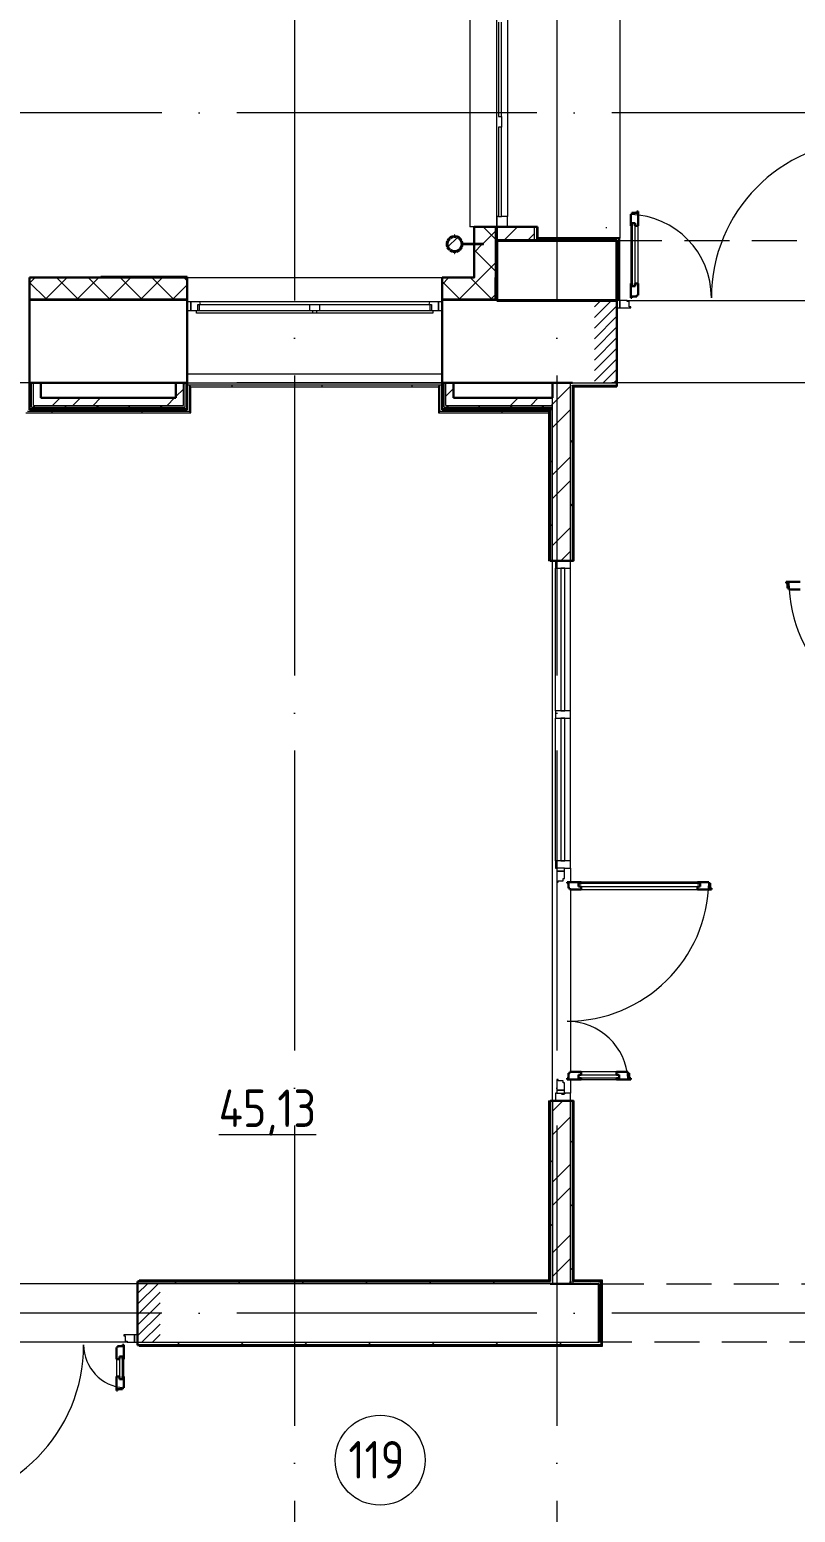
# Model space of a CAD drawing. Header units: millimetres. Extents: x -21010 to 105841, y -18351 to 135084.
# Drawn here: x 16247 to 21352, y 3746 to 13630 of the extents above; entities that cross this region are included whole.
import ezdxf

# ---------------------------------------------------------------- set-up
doc = ezdxf.new("R2010")
doc.units = ezdxf.units.MM
for name, pattern in [('ADSK_Линия сетки', [2500, 2000, -250, 0, -250]), ('ADSK_Невидимые', [5, 3, -2]), ('ADSK_Сверху', [450, 300, -150]), ('ADSK_Штриховая_ш2 п1_5', [4.5, 3, -1.5])]:
    doc.linetypes.add(name, pattern=pattern)
for name, color, linetype, lineweight in [('_ Окна', 7, 'Continuous', 9), ('Витраж', 7, 'Continuous', 9), ('Двери', 7, 'Continuous', 9), ('Линии', 7, 'Continuous', 9), ('Марки помещений', 7, 'Continuous', 9), ('Несущие колонны', 7, 'Continuous', 9), ('Обобщенные модели', 7, 'Continuous', 9), ('Ограждение', 7, 'Continuous', 9), ('Окна', 7, 'Continuous', 9), ('Оси', 7, 'Continuous', 9), ('Панели витража', 7, 'Continuous', 9), ('Перекрытие', 7, 'Continuous', 18), ('Стены внутренние', 7, 'Continuous', 18), ('Стены наружные', 7, 'Continuous', 18), ('Стены разрез', 7, 'Continuous', 30), ('Стены штриховка', 7, 'Continuous', 13)]:
    doc.layers.add(name, color=color, linetype=linetype, lineweight=lineweight)
doc.layers.add('Двери открывание', color=7, linetype='Continuous', lineweight=9, true_color=0xc0c0c0)
doc.styles.add('GOST Common_3', font='GOST_Common.ttf', dxfattribs={"height": 3.5})

# ---------------------------------------------------------------- blocks, each defined once
blk = doc.blocks.new('1 этаж 21082025')
at = {"layer": '_ Окна'}
for p, q in [((25110, -29795), (25110, -30425)), ((25130, -30425), (25130, -29795)), ((25110, -30425), (25130, -30425)), ((25130, -30495), (25110, -30495)), ((25110, -30495), (25110, -31090)), ((25130, -31090), (25130, -30495)), ((25110, -31090), (25130, -31090)), ((23060, -31660), (23035, -31660)), ((23035, -31718), (23060, -31718)), ((23060, -31718), (23060, -31660)), ((24735, -31660), (24710, -31660)), ((24710, -31660), (24710, -31718)), ((24710, -31718), (24735, -31718))]:
    blk.add_line(p, q, dxfattribs=at)
at = {"layer": '_ Окна', "lineweight": 18}
for p, q in [((25110, -31090), (25100, -31090)), ((25100, -31090), (25100, -31160)), ((25170, -31090), (25130, -31090)), ((25170, -31160), (25170, -31090)), ((23119.4, -31660), (23060, -31660)), ((23060, -31660), (23060, -31718)), ((23060, -31718), (23098, -31718)), ((23106, -31718), (23106, -31677)), ((23106, -31677), (23118, -31677)), ((23124, -31677), (23119.4, -31660)), ((24650.6, -31660), (24646, -31677)), ((24710, -31660), (24650.6, -31660)), ((24652, -31677), (24664, -31677)), ((24664, -31677), (24664, -31718)), ((24672, -31718), (24710, -31718)), ((24710, -31718), (24710, -31660))]:
    blk.add_line(p, q, dxfattribs=at)
at = {"layer": 'Витраж', "lineweight": 18}
for p, q in [((25490, -33385), (25490, -33435)), ((25590, -33385), (25490, -33385)), ((25590, -33435), (25590, -33385)), ((25490, -33435), (25590, -33435))]:
    blk.add_line(p, q, dxfattribs=at)
at = {"layer": 'Витраж'}
for p, q in [((25490, -34385), (25490, -33435)), ((25590, -34385), (25590, -33435)), ((25490, -35385), (25490, -34435)), ((25590, -35385), (25590, -34435))]:
    blk.add_line(p, q, dxfattribs=at)
at = {"layer": 'Витраж', "lineweight": 18, "extrusion": (0, 0, -1)}
for p, q in [((25490, -34385), (25490, -34435)), ((25590, -34385), (25490, -34385)), ((25590, -34435), (25590, -34385)), ((25490, -34435), (25590, -34435)), ((25490, -35385), (25490, -35435)), ((25590, -35385), (25490, -35385)), ((25490, -35435), (25500, -35435)), ((25550, -35435), (25590, -35435)), ((25590, -35435), (25590, -35385)), ((25490, -36935), (25490, -36985)), ((25500, -36935), (25490, -36935)), ((25590, -36935), (25550, -36935)), ((25590, -36985), (25590, -36935)), ((25490, -36985), (25590, -36985))]:
    blk.add_line(p, q, dxfattribs=at)
at = {"layer": 'Двери', "lineweight": 30}
for p, q in [((26000, -31076), (25992, -31076)), ((25992, -31076), (25992, -31152)), ((26034, -31067), (26000, -31067)), ((26000, -31067), (26000, -31076)), ((26042, -31058), (26034, -31058)), ((26034, -31058), (26034, -31067)), ((26042, -31152), (26042, -31058)), ((26001, -31152), (25992, -31152)), ((26001, -31134), (26001, -31152)), ((26022, -31134), (26001, -31134)), ((26022, -31152), (26022, -31134)), ((26042, -31152), (26022, -31152)), ((25992, -31538), (25992, -31632)), ((26001, -31538), (25992, -31538)), ((26000, -31632), (26000, -31623)), ((26000, -31623), (26034, -31623)), ((26001, -31556), (26001, -31538)), ((26022, -31556), (26001, -31556)), ((26022, -31538), (26022, -31556)), ((26042, -31538), (26022, -31538)), ((26034, -31623), (26034, -31614)), ((26034, -31614), (26042, -31614)), ((26042, -31614), (26042, -31538)), ((25992, -31632), (26000, -31632)), ((27122, -33527), (27028, -33527)), ((27028, -33527), (27028, -33535)), ((27028, -33535), (27037, -33535)), ((27037, -33535), (27037, -33569)), ((27037, -33569), (27046, -33569)), ((27046, -33569), (27046, -33577)), ((27046, -33577), (27122, -33577)), ((25662, -35527), (25568, -35527)), ((25568, -35527), (25568, -35535)), ((25568, -35535), (25577, -35535)), ((25577, -35535), (25577, -35569)), ((25577, -35569), (25586, -35569)), ((25586, -35569), (25586, -35577)), ((25586, -35577), (25662, -35577)), ((25644, -35536), (25662, -35536)), ((25644, -35557), (25644, -35536)), ((25662, -35557), (25644, -35557)), ((25662, -35536), (25662, -35527)), ((25662, -35577), (25662, -35557)), ((26514, -35527), (26438, -35527)), ((26438, -35536), (26438, -35527)), ((26456, -35536), (26438, -35536)), ((26438, -35557), (26456, -35557)), ((26438, -35577), (26438, -35557)), ((26438, -35577), (26532, -35577)), ((26456, -35557), (26456, -35536)), ((26514, -35535), (26514, -35527)), ((26523, -35535), (26514, -35535)), ((26523, -35569), (26523, -35535)), ((26532, -35569), (26523, -35569)), ((26532, -35577), (26532, -35569)), ((25577, -36835), (25568, -36835)), ((25568, -36835), (25568, -36843)), ((25568, -36843), (25662, -36843)), ((25577, -36801), (25577, -36835)), ((25586, -36801), (25577, -36801)), ((25662, -36793), (25586, -36793)), ((25586, -36793), (25586, -36801)), ((25662, -36813), (25644, -36813)), ((25644, -36813), (25644, -36834)), ((25644, -36834), (25662, -36834)), ((25662, -36793), (25662, -36813)), ((25662, -36834), (25662, -36843)), ((25974, -36793), (25898, -36793)), ((25898, -36793), (25898, -36813)), ((25898, -36813), (25916, -36813)), ((25898, -36834), (25898, -36843)), ((25916, -36834), (25898, -36834)), ((25898, -36843), (25992, -36843)), ((25916, -36813), (25916, -36834)), ((25974, -36801), (25974, -36793)), ((25983, -36801), (25974, -36801)), ((25983, -36835), (25983, -36801)), ((25992, -36835), (25983, -36835)), ((25992, -36843), (25992, -36835)), ((22571, -38631), (22563, -38631)), ((22563, -38631), (22563, -38707)), ((22571, -38622), (22571, -38631)), ((22605, -38622), (22571, -38622)), ((22613, -38613), (22605, -38613)), ((22605, -38613), (22605, -38622)), ((22613, -38707), (22613, -38613)), ((22563, -38707), (22583, -38707)), ((22583, -38707), (22583, -38689)), ((22583, -38689), (22604, -38689)), ((22604, -38689), (22604, -38707)), ((22604, -38707), (22613, -38707)), ((22563, -38823), (22563, -38917)), ((22563, -38823), (22583, -38823)), ((22583, -38823), (22583, -38841)), ((22583, -38841), (22604, -38841)), ((22604, -38823), (22613, -38823)), ((22604, -38841), (22604, -38823)), ((22613, -38899), (22613, -38823)), ((22563, -38917), (22571, -38917)), ((22571, -38917), (22571, -38908)), ((22571, -38908), (22605, -38908)), ((22605, -38908), (22605, -38899)), ((22605, -38899), (22613, -38899))]:
    blk.add_line(p, q, dxfattribs=at)
at = {"layer": 'Двери'}
for p, q in [((25992, -31152), (25992, -31538)), ((26001, -31134), (26001, -31556)), ((26022, -31134), (26001, -31134)), ((26022, -31556), (26022, -31134)), ((26042, -31538), (26042, -31152)), ((26001, -31556), (26022, -31556)), ((25900, -31650), (25900, -31700)), ((25920, -31650), (25900, -31650)), ((25900, -31700), (25920, -31700)), ((25920, -31700), (25920, -31650)), ((25969, -31650), (25920, -31650)), ((25920, -31650), (25920, -31700)), ((25920, -31700), (25992, -31700)), ((25969, -31658), (25969, -31650)), ((25983, -31658), (25969, -31658)), ((25983, -31692), (25983, -31658)), ((25992, -31692), (25983, -31692)), ((25992, -31700), (25992, -31692)), ((25550, -35435), (25500, -35435)), ((25500, -35435), (25500, -35455)), ((25500, -35455), (25550, -35455)), ((25550, -35455), (25500, -35455)), ((25500, -35455), (25500, -35527)), ((25550, -35455), (25550, -35435)), ((25550, -35504), (25550, -35455)), ((25500, -35527), (25508, -35527)), ((25508, -35527), (25508, -35518)), ((25508, -35518), (25542, -35518)), ((25542, -35518), (25542, -35504)), ((25542, -35504), (25550, -35504)), ((25644, -35536), (25644, -35557)), ((26456, -35536), (25644, -35536)), ((25644, -35557), (26456, -35557)), ((26438, -35527), (25662, -35527)), ((25662, -35577), (26438, -35577)), ((26456, -35557), (26456, -35536)), ((25508, -36843), (25500, -36843)), ((25500, -36843), (25500, -36915)), ((25508, -36852), (25508, -36843)), ((25542, -36852), (25508, -36852)), ((25542, -36866), (25542, -36852)), ((25550, -36866), (25542, -36866)), ((25550, -36915), (25550, -36866)), ((25644, -36813), (25916, -36813)), ((25644, -36834), (25644, -36813)), ((25916, -36834), (25644, -36834)), ((25898, -36793), (25662, -36793)), ((25662, -36843), (25898, -36843)), ((25916, -36813), (25916, -36834)), ((25550, -36915), (25500, -36915)), ((25500, -36915), (25500, -36935)), ((25500, -36915), (25550, -36915)), ((25500, -36935), (25550, -36935)), ((25550, -36935), (25550, -36915)), ((22685, -38545), (22613, -38545)), ((22613, -38545), (22613, -38553)), ((22705, -38545), (22685, -38545)), ((22685, -38545), (22685, -38595)), ((22685, -38595), (22685, -38545)), ((22705, -38595), (22705, -38545)), ((22613, -38553), (22622, -38553)), ((22622, -38553), (22622, -38587)), ((22622, -38587), (22636, -38587)), ((22636, -38587), (22636, -38595)), ((22636, -38595), (22685, -38595)), ((22685, -38595), (22705, -38595)), ((22563, -38707), (22563, -38823)), ((22583, -38689), (22583, -38841)), ((22604, -38689), (22583, -38689)), ((22604, -38841), (22604, -38689)), ((22613, -38823), (22613, -38707)), ((22583, -38841), (22604, -38841))]:
    blk.add_line(p, q, dxfattribs=at)
at = {"layer": 'Двери', "linetype": 'Continuous', "lineweight": 18}
for p, q in [((25750, -31693.6), (25793.6, -31650)), ((25750, -31764.3), (25864.3, -31650)), ((25750, -31835.1), (25900, -31685.1)), ((25750, -31905.8), (25900, -31755.8)), ((25750, -31976.5), (25900, -31826.5)), ((25750, -32047.2), (25900, -31897.2)), ((25750, -32117.9), (25900, -31967.9)), ((25750, -32188.6), (25900, -32038.6)), ((25809.3, -32200), (25900, -32109.3)), ((25880, -32200), (25900, -32180)), ((22840.7, -38205), (22705, -38340.7)), ((22770, -38205), (22705, -38270)), ((22855, -38261.4), (22705, -38411.4)), ((22855, -38332.1), (22705, -38482.1)), ((22855, -38402.8), (22705, -38552.8)), ((22855, -38473.5), (22733.5, -38595)), ((22855, -38544.2), (22804.2, -38595))]:
    blk.add_line(p, q, dxfattribs=at)
at = {"layer": 'Двери', "linetype": 'ADSK_Штриховая_ш2 п1_5'}
for p, q in [((25900, -31650), (25750, -31650)), ((25900, -32200), (25900, -31650)), ((25750, -32200), (25900, -32200)), ((22855, -38205), (22705, -38205)), ((22705, -38205), (22705, -38595)), ((22705, -38595), (22855, -38595))]:
    blk.add_line(p, q, dxfattribs=at)
at = {"layer": 'Двери открывание'}
for centre, radius, start, end in [((27576, -31632), 1046, 90.98602, 180), ((25974, -31632), 556, 0, 88.14478), ((28012, -33509), 966, 181.06769, 270), ((25568, -35509), 946, 270, 358.90974), ((25568, -36861), 406, 2.54104, 90), ((21279, -38613), 1066, 270.96752, 0), ((22631, -38613), 286, 180, 266.39159)]:
    blk.add_arc(centre, radius, start, end, dxfattribs=at)
at = {"layer": 'Линии', "linetype": 'ADSK_Невидимые'}
blk.add_line((25829.1, -31161.2), (25829.1, -31168.4), dxfattribs=at)
at = {"layer": 'Линии', "linetype": 'ADSK_Сверху'}
for p, q in [((25900, -31250), (27650, -31250)), ((25780, -38205), (27800, -38205)), ((27800, -38595), (25780, -38595))]:
    blk.add_line(p, q, dxfattribs=at)
at = {"layer": 'Марки помещений'}
blk.add_circle((24321.6, -39381.3), 300, dxfattribs=at)
at = {"layer": 'Несущие колонны', "lineweight": 40}
for p, q in [((25100, -31250), (25900, -31250)), ((25100, -31650), (25100, -31250)), ((25100, -31250), (25100, -31650)), ((25900, -31250), (25350, -31250)), ((25900, -31250), (25900, -31650)), ((25900, -31650), (25900, -31250)), ((25900, -31650), (25100, -31650)), ((25100, -31650), (25750, -31650)), ((25750, -31650), (25900, -31650))]:
    blk.add_line(p, q, dxfattribs=at)
at = {"layer": 'Несущие колонны'}
blk.add_line((25350, -31250), (25100, -31250), dxfattribs=at)
at = {"layer": 'Обобщенные модели', "linetype": 'Continuous', "lineweight": 9}
blk.add_line((24772.8, -31293.3), (24836.6, -31229.5), dxfattribs=at)
at = {"layer": 'Обобщенные модели'}
for p, q in [((24819, -31212.3), (24817, -31212.3)), ((24817, -31212.3), (24817, -31222.3)), ((24819, -31212.3), (24817, -31212.3)), ((24817, -31212.3), (24817, -31222.3)), ((24819, -31212.3), (24817, -31212.3)), ((24817, -31212.3), (24817, -31222.3)), ((24819, -31212.3), (24817, -31212.3)), ((24817, -31212.3), (24817, -31222.3)), ((24817, -31224.3), (24817, -31222.3)), ((24819, -31224.3), (24817, -31224.3)), ((24819, -31222.3), (24819, -31212.3)), ((24819, -31222.3), (24819, -31212.3)), ((24819, -31222.3), (24819, -31212.3)), ((24819, -31222.3), (24819, -31212.3)), ((24819, -31222.3), (24819, -31224.3)), ((24817, -31326.3), (24817, -31324.3)), ((24817, -31324.3), (24819, -31324.3)), ((24817, -31326.3), (24817, -31336.3)), ((24817, -31326.3), (24817, -31336.3)), ((24817, -31326.3), (24817, -31336.3)), ((24817, -31326.3), (24817, -31336.3)), ((24819, -31324.3), (24819, -31326.3)), ((24819, -31336.3), (24819, -31326.3)), ((24819, -31336.3), (24819, -31326.3)), ((24819, -31336.3), (24819, -31326.3)), ((24819, -31336.3), (24819, -31326.3)), ((25010, -31271), (24870, -31271)), ((24870, -31271), (24870, -31273.4)), ((24870, -31275.1), (24870, -31277.6)), ((24870, -31277.6), (25010, -31277.6)), ((25010, -31277.6), (25010, -31271)), ((24817, -31336.3), (24819, -31336.3)), ((24817, -31336.3), (24819, -31336.3)), ((24817, -31336.3), (24819, -31336.3)), ((24817, -31336.3), (24819, -31336.3))]:
    blk.add_line(p, q, dxfattribs=at)
for radius, start, end in [(52, 0, 180), (50, 0, 180), (52, 180, 0), (50, 180, 0)]:
    blk.add_arc((24818, -31274.3), radius, start, end, dxfattribs=at)
at = {"layer": 'Обобщенные модели', "lineweight": 40}
for start, end in [(103.63116, 126.20078), (78.99639, 101.00361), (53.79922, 76.36884), (156.69406, 180), (180, 203.30594), (130.583, 152.82848), (207.17152, 227.98265), (233.79922, 256.36884), (258.99639, 281.00361), (283.63116, 306.20078), (27.17152, 49.417), (310.583, 332.82848), (0, 23.30594), (336.69406, 0)]:
    blk.add_arc((24818, -31274.3), 50, start, end, dxfattribs=at)
at = {"layer": 'Ограждение'}
for p, q in [((25920, -27845), (25920, -31235)), ((25920, -31235), (25915, -31235)), ((23060, -32225), (23050, -32215)), ((23050, -32215), (23050, -32390)), ((24710, -32225), (24720, -32215)), ((24720, -32390), (24720, -32215)), ((25615, -32225), (25610, -32220)), ((25900, -32220), (25900, -32225)), ((23060, -32400), (23060, -32225)), ((23060, -32225), (24710, -32225)), ((24710, -32225), (24710, -32400)), ((25615, -33385), (25615, -32225)), ((25615, -32225), (25900, -32225)), ((21960, -32400), (23060, -32400)), ((23050, -32390), (21970, -32390)), ((23060, -32400), (23050, -32390)), ((24710, -32400), (24720, -32390)), ((24710, -32400), (25445, -32400)), ((25455, -32390), (24720, -32390)), ((25455, -32390), (25445, -32400)), ((25445, -32400), (25445, -33385)), ((25455, -33385), (25445, -33385)), ((25615, -33385), (25610, -33385)), ((25445, -36985), (25455, -36985)), ((25445, -36985), (25445, -38180)), ((25610, -36985), (25615, -36985)), ((25615, -38180), (25615, -36985)), ((22715, -38190), (22715, -38180)), ((25445, -38180), (22715, -38180)), ((25445, -38180), (25455, -38190)), ((25615, -38180), (25610, -38185)), ((25805, -38180), (25615, -38180)), ((25805, -38180), (25800, -38185)), ((25805, -38620), (25805, -38180)), ((22715, -38620), (22715, -38615)), ((22715, -38620), (25805, -38620)), ((25805, -38620), (25800, -38615))]:
    blk.add_line(p, q, dxfattribs=at)
at = {"layer": 'Ограждение', "linetype": 'Continuous'}
for p, q in [((23336, -32225), (23336, -32215)), ((23936, -32225), (23936, -32215)), ((24536, -32225), (24536, -32215)), ((25736, -32225), (25736, -32220)), ((22136, -32400), (22136, -32390)), ((22736, -32400), (22736, -32390)), ((25136, -32400), (25136, -32390)), ((25445, -32760.3), (25455, -32760.3)), ((25610, -32760.3), (25615, -32760.3)), ((25445, -33360.3), (25455, -33360.3)), ((25610, -33360.3), (25615, -33360.3)), ((25445, -37560.3), (25455, -37560.3)), ((25610, -37560.3), (25615, -37560.3)), ((22736, -38190), (22736, -38180)), ((23336, -38190), (23336, -38180)), ((23936, -38190), (23936, -38180)), ((24536, -38190), (24536, -38180)), ((25136, -38190), (25136, -38180)), ((25445, -38160.3), (25455, -38160.3)), ((25610, -38160.3), (25615, -38160.3)), ((25736, -38185), (25736, -38180)), ((22736, -38620), (22736, -38615)), ((23336, -38620), (23336, -38615)), ((23936, -38620), (23936, -38615)), ((24536, -38620), (24536, -38615)), ((25136, -38620), (25136, -38615)), ((25736, -38620), (25736, -38615))]:
    blk.add_line(p, q, dxfattribs=at)
at = {"layer": 'Окна'}
for p, q in [((24920, -29060), (24920, -31160)), ((25099, -31160), (25099, -29060)), ((25100, -31090), (25100, -29130)), ((25170, -29130), (25170, -31090)), ((25130, -30425), (25130, -30495)), ((24950, -31160), (24920, -31160)), ((23098, -31718), (23870, -31718)), ((23098, -31735), (23098, -31718)), ((23118, -31677), (23850, -31677)), ((23118, -31718), (23118, -31677)), ((24650.6, -31660), (23119.4, -31660)), ((23850, -31677), (23920, -31677)), ((23850, -31677), (23850, -31718)), ((23870, -31718), (23900, -31718)), ((23870, -31718), (23870, -31735)), ((23900, -31718), (24672, -31718)), ((23900, -31735), (23900, -31718)), ((23920, -31677), (24652, -31677)), ((23920, -31718), (23920, -31677)), ((24652, -31677), (24652, -31718)), ((24672, -31718), (24672, -31735)), ((23870, -31735), (23098, -31735)), ((23900, -31735), (23870, -31735)), ((24672, -31735), (23900, -31735))]:
    blk.add_line(p, q, dxfattribs=at)
at = {"layer": 'Оси', "linetype": 'ADSK_Линия сетки'}
for p, q in [((23750, 5350.6), (23750, -60626.1)), ((25500, 5350.6), (25500, -60626.1)), ((62867.3, -30400), (-14072.3, -30400)), ((62867.3, -32200), (-14072.3, -32200)), ((62867.3, -38400), (-14072.3, -38400))]:
    blk.add_line(p, q, dxfattribs=at)
at = {"layer": 'Панели витража', "lineweight": 18}
for p, q in [((25527.5, -33435), (25527.5, -34385)), ((25552.5, -33435), (25527.5, -33435)), ((25552.5, -34385), (25552.5, -33435)), ((25527.5, -34385), (25552.5, -34385)), ((25527.5, -34435), (25527.5, -35385)), ((25552.5, -34435), (25527.5, -34435)), ((25552.5, -35385), (25552.5, -34435)), ((25527.5, -35385), (25552.5, -35385))]:
    blk.add_line(p, q, dxfattribs=at)
at = {"layer": 'Перекрытие', "color": 49, "true_color": 0x464646}
blk.add_line((25969, -31650), (27581, -31650), dxfattribs=at)
at = {"layer": 'Стены внутренние', "lineweight": 30}
for p, q in [((24948, -31160), (24948, -31271.6)), ((25090, -31160), (24948, -31160)), ((24948, -31277.1), (24948, -31498)), ((23035, -31498), (21985, -31498)), ((21985, -31498), (21985, -31640)), ((23035, -31640), (23035, -31498)), ((24948, -31498), (24735, -31498)), ((24735, -31498), (24735, -31640)), ((25100, -31498), (25090, -31498)), ((21985, -31650), (21985, -32200)), ((23035, -32200), (23035, -31650)), ((24735, -31650), (24735, -32200)), ((25900, -31650), (25100, -31650)), ((25900, -32200), (25900, -31650)), ((22060, -32200), (22960, -32200)), ((24810, -32200), (25470, -32200)), ((22705, -38205), (22705, -38595)), ((25780, -38205), (25590, -38205))]:
    blk.add_line(p, q, dxfattribs=at)
at = {"layer": 'Стены внутренние', "linetype": 'Continuous', "lineweight": 9}
for p, q in [((25006.4, -31271.9), (25090, -31188.2)), ((25090, -31241.9), (25010.1, -31162)), ((24950, -31328.2), (25000.7, -31277.6)), ((25090, -31454), (24950, -31314)), ((24990.4, -31500), (25090, -31400.4)), ((21987, -31533.5), (22020.5, -31500)), ((22092.6, -31640), (22232.6, -31500)), ((22132.1, -31498), (22130.9, -31500)), ((22306.2, -31640), (22166.2, -31500)), ((22304.8, -31640), (22444.8, -31500)), ((22518.3, -31640), (22378.3, -31500)), ((22516.9, -31640), (22656.9, -31500)), ((22730.4, -31640), (22590.4, -31500)), ((22729, -31640), (22869, -31500)), ((22942.6, -31640), (22802.6, -31500)), ((23033, -31518.3), (23014.7, -31500)), ((24737, -31541.2), (24778.2, -31500)), ((24851.7, -31640), (24737, -31525.3)), ((24850.4, -31640), (24990.4, -31500)), ((25063.9, -31640), (24923.9, -31500)), ((22094, -31640), (21987, -31533)), ((22941.2, -31640), (23033, -31548.2)), ((25062.5, -31640), (25100, -31602.5))]:
    blk.add_line(p, q, dxfattribs=at)
at = {"layer": 'Стены внутренние'}
for p, q in [((23035, -31498), (24735, -31498)), ((25100, -31640), (25100, -31574)), ((23035, -31650), (21985, -31650)), ((25100, -31650), (24735, -31650)), ((25090, -31640), (25100, -31640)), ((23035, -32140), (24735, -32140)), ((25605, -32200), (25900, -32200)), ((25455, -38205), (17820, -38205)), ((22636, -38595), (21274, -38595)), ((22705, -38595), (25780, -38595))]:
    blk.add_line(p, q, dxfattribs=at)
at = {"layer": 'Стены наружные', "lineweight": 30}
for p, q in [((25370, -31160), (25090, -31160)), ((25100, -31574), (25100, -31160)), ((25370, -31235), (25370, -31160)), ((25350, -31250), (25900, -31250)), ((25365, -31235), (25915, -31235)), ((25900, -31250), (25900, -31650)), ((25915, -31650), (25915, -31235)), ((23035, -31493), (22460, -31493)), ((22460, -31493), (22460, -31498)), ((23035, -31498), (23035, -31493)), ((25090, -31498), (25090, -31640)), ((21985, -31640), (21985, -31650)), ((23035, -31650), (23035, -31640)), ((24735, -31640), (24735, -31650)), ((25100, -31650), (25100, -31640)), ((22060, -32200), (21985, -32200)), ((21985, -32200), (21985, -32380)), ((22060, -32300), (22060, -32200)), ((22960, -32200), (22960, -32300)), ((23035, -32200), (22960, -32200)), ((23035, -32380), (23035, -32200)), ((24810, -32200), (24735, -32200)), ((24735, -32200), (24735, -32380)), ((24810, -32300), (24810, -32200)), ((25470, -32200), (25470, -32300)), ((25605, -32200), (25470, -32200)), ((25605, -32220), (25605, -32215)), ((25610, -32220), (25900, -32220)), ((25610, -33385), (25610, -32220)), ((25900, -32220), (25900, -32200)), ((22960, -32300), (22060, -32300)), ((25470, -32300), (24810, -32300)), ((21985, -32375), (23035, -32375)), ((23035, -32375), (21985, -32375)), ((21985, -32380), (23035, -32380)), ((24735, -32375), (25470, -32375)), ((25470, -32375), (24735, -32375)), ((24735, -32380), (25455, -32380)), ((25455, -32380), (25455, -33385)), ((25455, -33385), (25610, -33385)), ((25610, -36985), (25455, -36985)), ((25455, -36985), (25455, -38190)), ((25610, -38185), (25610, -36985)), ((25455, -38190), (22705, -38190)), ((22705, -38190), (22705, -38205)), ((25455, -38205), (25590, -38205)), ((25590, -38205), (25590, -38190)), ((25610, -38190), (25605, -38190)), ((25800, -38185), (25610, -38185)), ((25795, -38190), (25780, -38190)), ((25780, -38205), (25780, -38595)), ((25795, -38595), (25795, -38190)), ((25800, -38615), (25800, -38185)), ((22705, -38595), (22705, -38615)), ((22705, -38615), (25800, -38615))]:
    blk.add_line(p, q, dxfattribs=at)
at = {"layer": 'Стены наружные', "linetype": 'Continuous', "lineweight": 9}
for p, q in [((25100, -31160.3), (25090, -31160.3)), ((25146.5, -31250), (25236.5, -31160)), ((25303.6, -31250), (25350, -31203.6)), ((25365, -31196.1), (25370, -31191.1)), ((25100, -31260.3), (25090, -31260.3)), ((25664.6, -31250), (25679.6, -31235)), ((25100, -31360.3), (25090, -31360.3)), ((25900, -31438.9), (25915, -31423.9)), ((23035, -31497.6), (23032.3, -31493)), ((25100, -31460.3), (25090, -31460.3)), ((25100, -31560.3), (25090, -31560.3)), ((23010, -32207.6), (23017.6, -32200)), ((25470, -32340.9), (25590, -32220.9)), ((25613.9, -32220), (25618.9, -32215)), ((25684.6, -32220), (25689.6, -32215)), ((25755.3, -32220), (25760.3, -32215)), ((25826, -32220), (25831, -32215)), ((25896.7, -32220), (25900, -32216.7)), ((22138, -32350), (22188, -32300)), ((22272.9, -32350), (22322.9, -32300)), ((22407.8, -32350), (22457.8, -32300)), ((22901.3, -32350), (22951.3, -32300)), ((22960, -32291.3), (23010, -32241.3)), ((24760, -32287.8), (24810, -32237.8)), ((25191.2, -32350), (25241.2, -32300)), ((25326.2, -32350), (25376.2, -32300)), ((25605, -32228.9), (25610, -32223.9)), ((25605, -32299.6), (25610, -32294.6)), ((21989, -32380), (21994, -32375)), ((21994, -32375), (22006.5, -32362.5)), ((22006.5, -32362.5), (22019, -32350)), ((22206.2, -32375), (22218.7, -32362.5)), ((22218.7, -32362.5), (22231.2, -32350)), ((22413.3, -32380), (22418.3, -32375)), ((22418.3, -32375), (22430.8, -32362.5)), ((22430.8, -32362.5), (22443.3, -32350)), ((22630.4, -32375), (22642.9, -32362.5)), ((22642.9, -32362.5), (22655.4, -32350)), ((22837.6, -32380), (22842.6, -32375)), ((22842.6, -32375), (22855.1, -32362.5)), ((22855.1, -32362.5), (22867.6, -32350)), ((24751.8, -32375), (24764.3, -32362.5)), ((24764.3, -32362.5), (24776.8, -32350)), ((24958.9, -32380), (24963.9, -32375)), ((24963.9, -32375), (24976.4, -32362.5)), ((24976.4, -32362.5), (24988.9, -32350)), ((25176, -32375), (25188.5, -32362.5)), ((25188.5, -32362.5), (25201, -32350)), ((25383.2, -32380), (25388.2, -32375)), ((25388.2, -32375), (25400.7, -32362.5)), ((25400.7, -32362.5), (25413.2, -32350)), ((25461.1, -32350), (25470, -32341.1)), ((25470, -32498), (25590, -32378)), ((25605, -32370.3), (25610, -32365.3)), ((25605, -32441), (25610, -32436)), ((25605, -32511.7), (25610, -32506.7)), ((25590, -32597.4), (25605, -32582.4)), ((25605, -32582.4), (25610, -32577.4)), ((25470, -32812.3), (25590, -32692.3)), ((25605, -32653.1), (25610, -32648.1)), ((25455, -32732.4), (25470, -32717.4)), ((25605, -32723.8), (25610, -32718.8)), ((25605, -32794.5), (25610, -32789.5)), ((25470, -32969.5), (25590, -32849.5)), ((25605, -32865.3), (25610, -32860.3)), ((25590, -33021.7), (25605, -33006.7)), ((25605, -32936), (25610, -32931)), ((25605, -33006.7), (25610, -33001.7)), ((25605, -33077.4), (25610, -33072.4)), ((25455, -33156.7), (25470, -33141.7)), ((25470, -33283.8), (25590, -33163.8)), ((25605, -33148.1), (25610, -33143.1)), ((25605, -33218.8), (25610, -33213.8)), ((25605, -33289.5), (25610, -33284.5)), ((25526, -33385), (25590, -33321)), ((25605, -33360.2), (25610, -33355.2)), ((25470, -37055.5), (25540.5, -36985)), ((25605, -37037.2), (25610, -37032.2)), ((25470, -37212.7), (25590, -37092.7)), ((25605, -37107.9), (25610, -37102.9)), ((25590, -37264.3), (25605, -37249.3)), ((25605, -37178.6), (25610, -37173.6)), ((25605, -37249.3), (25610, -37244.3)), ((25605, -37320), (25610, -37315)), ((25455, -37399.3), (25470, -37384.3)), ((25470, -37527), (25590, -37407)), ((25605, -37390.7), (25610, -37385.7)), ((25605, -37461.5), (25610, -37456.5)), ((25605, -37532.2), (25610, -37527.2)), ((25470, -37684.1), (25590, -37564.1)), ((25605, -37602.9), (25610, -37597.9)), ((25590, -37688.6), (25605, -37673.6)), ((25605, -37673.6), (25610, -37668.6)), ((25605, -37744.3), (25610, -37739.3)), ((25455, -37823.6), (25470, -37808.6)), ((25605, -37815), (25610, -37810)), ((25470, -37998.4), (25590, -37878.4)), ((25605, -37885.7), (25610, -37880.7)), ((25605, -37956.4), (25610, -37951.4)), ((25470, -38155.6), (25590, -38035.6)), ((25605, -38027.1), (25610, -38022.1)), ((25590, -38112.8), (25605, -38097.8)), ((25605, -38097.8), (25610, -38092.8)), ((22952.3, -38205), (22967.3, -38190)), ((23376.5, -38205), (23391.5, -38190)), ((23800.8, -38205), (23815.8, -38190)), ((24225.1, -38205), (24240.1, -38190)), ((24649.3, -38205), (24664.3, -38190)), ((25073.6, -38205), (25088.6, -38190)), ((25605, -38168.6), (25610, -38163.6)), ((25654.3, -38190), (25659.3, -38185)), ((25725, -38190), (25730, -38185)), ((25795, -38190.7), (25795.7, -38190)), ((25795.7, -38190), (25800, -38185.7)), ((25780, -38347.1), (25795, -38332.1)), ((25795, -38261.4), (25800, -38256.4)), ((25795, -38332.1), (25800, -38327.1)), ((25795, -38402.8), (25800, -38397.8)), ((25795, -38473.5), (25800, -38468.5)), ((25795, -38544.2), (25800, -38539.2)), ((22754.4, -38615), (22759.4, -38610)), ((22825.1, -38615), (22830.1, -38610)), ((22895.8, -38615), (22900.8, -38610)), ((22966.5, -38615), (22971.5, -38610)), ((22971.5, -38610), (22986.5, -38595)), ((23037.2, -38615), (23042.2, -38610)), ((23107.9, -38615), (23112.9, -38610)), ((23178.7, -38615), (23183.7, -38610)), ((23249.4, -38615), (23254.4, -38610)), ((23320.1, -38615), (23325.1, -38610)), ((23390.8, -38615), (23395.8, -38610)), ((23395.8, -38610), (23410.8, -38595)), ((23461.5, -38615), (23466.5, -38610)), ((23532.2, -38615), (23537.2, -38610)), ((23602.9, -38615), (23607.9, -38610)), ((23673.6, -38615), (23678.6, -38610)), ((23744.3, -38615), (23749.3, -38610)), ((23815.1, -38615), (23820.1, -38610)), ((23820.1, -38610), (23835.1, -38595)), ((23885.8, -38615), (23890.8, -38610)), ((23956.5, -38615), (23961.5, -38610)), ((24027.2, -38615), (24032.2, -38610)), ((24097.9, -38615), (24102.9, -38610)), ((24168.6, -38615), (24173.6, -38610)), ((24239.3, -38615), (24244.3, -38610)), ((24244.3, -38610), (24259.3, -38595)), ((24310, -38615), (24315, -38610)), ((24380.7, -38615), (24385.7, -38610)), ((24451.5, -38615), (24456.5, -38610)), ((24522.2, -38615), (24527.2, -38610)), ((24592.9, -38615), (24597.9, -38610)), ((24663.6, -38615), (24668.6, -38610)), ((24668.6, -38610), (24683.6, -38595)), ((24734.3, -38615), (24739.3, -38610)), ((24805, -38615), (24810, -38610)), ((24875.7, -38615), (24880.7, -38610)), ((24946.4, -38615), (24951.4, -38610)), ((25017.1, -38615), (25022.1, -38610)), ((25087.8, -38615), (25092.8, -38610)), ((25092.8, -38610), (25107.8, -38595)), ((25158.6, -38615), (25163.6, -38610)), ((25229.3, -38615), (25234.3, -38610)), ((25300, -38615), (25305, -38610)), ((25370.7, -38615), (25375.7, -38610)), ((25441.4, -38615), (25446.4, -38610)), ((25512.1, -38615), (25517.1, -38610)), ((25517.1, -38610), (25532.1, -38595)), ((25582.8, -38615), (25587.8, -38610)), ((25653.5, -38615), (25658.5, -38610)), ((25724.2, -38615), (25729.2, -38610)), ((25795, -38615), (25800, -38610)), ((25795, -38615), (25795, -38615))]:
    blk.add_line(p, q, dxfattribs=at)
at = {"layer": 'Стены наружные'}
for p, q in [((25100, -31250), (25350, -31250)), ((23035, -32200), (24735, -32200)), ((24735, -32215), (23035, -32215)), ((25470, -36985), (25470, -33385)), ((25590, -35435), (25590, -35527)), ((25590, -35577), (25590, -36793)), ((25590, -36843), (25590, -36935))]:
    blk.add_line(p, q, dxfattribs=at)
at = {"layer": 'Стены разрез'}
for p, q in [((25530, -36935), (25530, -36940)), ((25530, -36940), (25550, -36940)), ((25550, -36940), (25550, -36935))]:
    blk.add_line(p, q, dxfattribs=at)
at = {"layer": 'Стены штриховка'}
for p, q in [((24950, -31271.6), (24950, -31162)), ((24950, -31162), (25090, -31162)), ((25090, -31498), (25090, -31160)), ((25350, -31250), (25350, -31160)), ((25365, -31160), (25365, -31250)), ((24950, -31500), (24950, -31277.1)), ((23033, -31500), (21987, -31500)), ((21987, -31500), (21987, -31574)), ((23033, -31574), (23033, -31500)), ((24737, -31500), (24737, -31574)), ((24950, -31500), (24737, -31500)), ((24948, -31498), (24950, -31498)), ((21985, -31574), (21987, -31574)), ((23033, -31574), (23035, -31574)), ((24735, -31574), (24737, -31574)), ((21985, -31640), (23035, -31640)), ((24735, -31640), (25090, -31640)), ((21997.5, -32362.5), (21997.5, -32200)), ((22010, -32350), (22010, -32200)), ((23010, -32350), (23010, -32200)), ((23022.5, -32362.5), (23022.5, -32200)), ((24747.5, -32362.5), (24747.5, -32200)), ((24760, -32350), (24760, -32200)), ((25590, -33385), (25590, -32200)), ((25605, -32215), (25900, -32215)), ((25605, -33385), (25605, -32220)), ((25470, -33385), (25470, -32300)), ((21997.5, -32362.5), (23022.5, -32362.5)), ((22010, -32350), (23010, -32350)), ((24747.5, -32362.5), (25470, -32362.5)), ((24760, -32350), (25470, -32350)), ((25470, -36985), (25470, -38205)), ((25590, -38190), (25590, -36985)), ((25605, -38190), (25605, -36985)), ((25780, -38190), (25610, -38190)), ((22705, -38610), (25795, -38610)), ((25795, -38610), (25795, -38595))]:
    blk.add_line(p, q, dxfattribs=at)
at = {"layer": 'Марки помещений', "style": 'GOST Common_3', "width": 0.9}
for s, p in [('%%U45,13', (23245.5, -37160)), ('119', (24110.5, -39503.6))]:
    blk.add_text(s, height=250, dxfattribs=at).set_placement(p)

msp = doc.modelspace()

# ---------------------------------------------------------------- block references
msp.add_blockref('1 этаж 21082025', (-5738, 43475))

doc.saveas('drawing.dxf')
